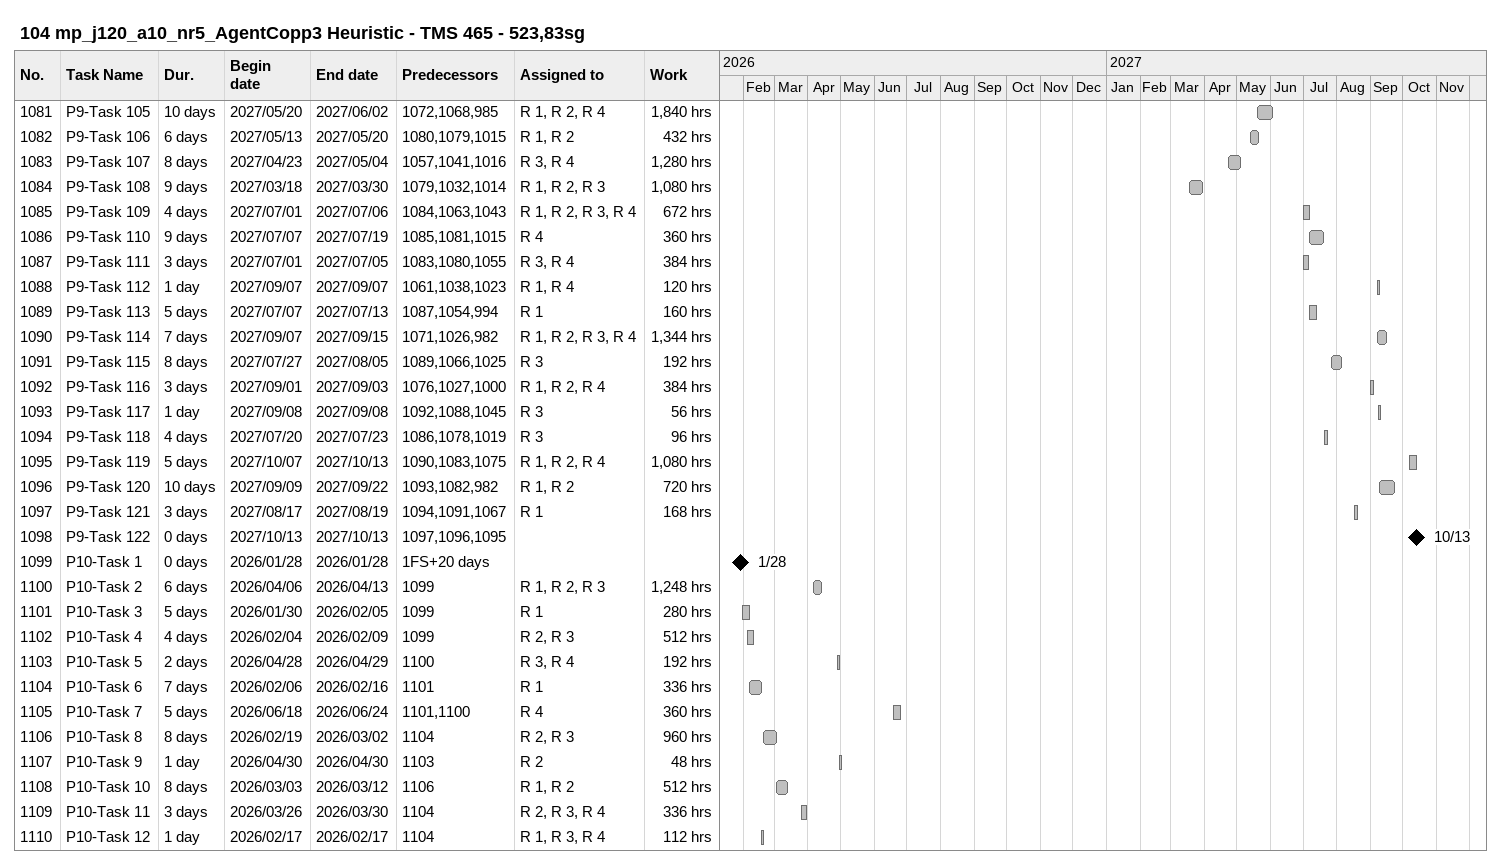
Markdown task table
104 mp_j120_a10_nr5_AgentCopp3 Heuristic - TMS 465 - 523,83sg

| ID | Task | Duration | Start | Finish | Predecessors | Resources | Work (h) |
|---|---|---|---|---|---|---|---|
| 1081 | P9-Task 105 | 10d | 2027-05-20 | 2027-06-02 | 1072, 1068, 985 | R 1, R 2, R 4 | 1840 |
| 1082 | P9-Task 106 | 6d | 2027-05-13 | 2027-05-20 | 1080, 1079, 1015 | R 1, R 2 | 432 |
| 1083 | P9-Task 107 | 8d | 2027-04-23 | 2027-05-04 | 1057, 1041, 1016 | R 3, R 4 | 1280 |
| 1084 | P9-Task 108 | 9d | 2027-03-18 | 2027-03-30 | 1079, 1032, 1014 | R 1, R 2, R 3 | 1080 |
| 1085 | P9-Task 109 | 4d | 2027-07-01 | 2027-07-06 | 1084, 1063, 1043 | R 1, R 2, R 3, R 4 | 672 |
| 1086 | P9-Task 110 | 9d | 2027-07-07 | 2027-07-19 | 1085, 1081, 1015 | R 4 | 360 |
| 1087 | P9-Task 111 | 3d | 2027-07-01 | 2027-07-05 | 1083, 1080, 1055 | R 3, R 4 | 384 |
| 1088 | P9-Task 112 | 1d | 2027-09-07 | 2027-09-07 | 1061, 1038, 1023 | R 1, R 4 | 120 |
| 1089 | P9-Task 113 | 5d | 2027-07-07 | 2027-07-13 | 1087, 1054, 994 | R 1 | 160 |
| 1090 | P9-Task 114 | 7d | 2027-09-07 | 2027-09-15 | 1071, 1026, 982 | R 1, R 2, R 3, R 4 | 1344 |
| 1091 | P9-Task 115 | 8d | 2027-07-27 | 2027-08-05 | 1089, 1066, 1025 | R 3 | 192 |
| 1092 | P9-Task 116 | 3d | 2027-09-01 | 2027-09-03 | 1076, 1027, 1000 | R 1, R 2, R 4 | 384 |
| 1093 | P9-Task 117 | 1d | 2027-09-08 | 2027-09-08 | 1092, 1088, 1045 | R 3 | 56 |
| 1094 | P9-Task 118 | 4d | 2027-07-20 | 2027-07-23 | 1086, 1078, 1019 | R 3 | 96 |
| 1095 | P9-Task 119 | 5d | 2027-10-07 | 2027-10-13 | 1090, 1083, 1075 | R 1, R 2, R 4 | 1080 |
| 1096 | P9-Task 120 | 10d | 2027-09-09 | 2027-09-22 | 1093, 1082, 982 | R 1, R 2 | 720 |
| 1097 | P9-Task 121 | 3d | 2027-08-17 | 2027-08-19 | 1094, 1091, 1067 | R 1 | 168 |
| 1098 | P9-Task 122 | 0d | 2027-10-13 | 2027-10-13 | 1097, 1096, 1095 |  |  |
| 1099 | P10-Task 1 | 0d | 2026-01-28 | 2026-01-28 | 1FS+20d |  |  |
| 1100 | P10-Task 2 | 6d | 2026-04-06 | 2026-04-13 | 1099 | R 1, R 2, R 3 | 1248 |
| 1101 | P10-Task 3 | 5d | 2026-01-30 | 2026-02-05 | 1099 | R 1 | 280 |
| 1102 | P10-Task 4 | 4d | 2026-02-04 | 2026-02-09 | 1099 | R 2, R 3 | 512 |
| 1103 | P10-Task 5 | 2d | 2026-04-28 | 2026-04-29 | 1100 | R 3, R 4 | 192 |
| 1104 | P10-Task 6 | 7d | 2026-02-06 | 2026-02-16 | 1101 | R 1 | 336 |
| 1105 | P10-Task 7 | 5d | 2026-06-18 | 2026-06-24 | 1101, 1100 | R 4 | 360 |
| 1106 | P10-Task 8 | 8d | 2026-02-19 | 2026-03-02 | 1104 | R 2, R 3 | 960 |
| 1107 | P10-Task 9 | 1d | 2026-04-30 | 2026-04-30 | 1103 | R 2 | 48 |
| 1108 | P10-Task 10 | 8d | 2026-03-03 | 2026-03-12 | 1106 | R 1, R 2 | 512 |
| 1109 | P10-Task 11 | 3d | 2026-03-26 | 2026-03-30 | 1104 | R 2, R 3, R 4 | 336 |
| 1110 | P10-Task 12 | 1d | 2026-02-17 | 2026-02-17 | 1104 | R 1, R 3, R 4 | 112 |
